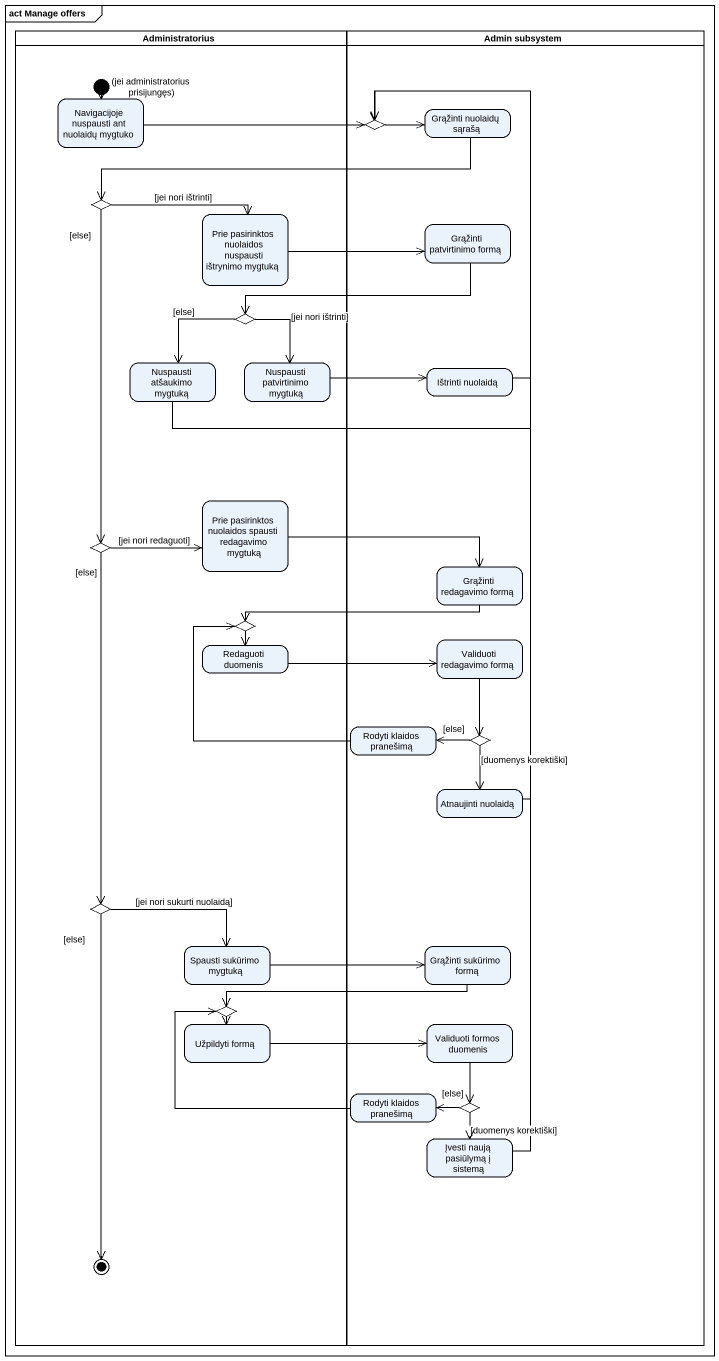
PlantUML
@startuml
mainframe act Manage offers
hide empty description
state Administratorius <<partition>> {
  state "Navigacijoje nuspausti ant nuolaidų mygtuko" as Navigacijoje_nuspausti_ant
  state "(jei administratorius prisijungęs)" as jei_administratorius <<start>>
  state choice2 <<choice>>
  state "Prie pasirinktos nuolaidos nuspausti ištrynimo mygtuką" as Prie_pasirinktos_nuolaidos
  state choice3 <<choice>>
  state "Nuspausti atšaukimo mygtuką" as Nuspausti_atšaukimo_mygtuką
  state "Nuspausti patvirtinimo mygtuką" as Nuspausti_patvirtinimo
  state "Prie pasirinktos nuolaidos spausti redagavimo mygtuką" as Prie_pasirinktos_nuolaidos_2
  state choice4 <<choice>>
  state "Redaguoti duomenis" as Redaguoti_duomenis
  state choice5 <<choice>>
  state choice7 <<choice>>
  state "Spausti sukūrimo mygtuką" as Spausti_sukūrimo_mygtuką
  state "Užpildyti formą" as Užpildyti_formą
  state choice8 <<choice>>
  choice7 --> [*] : [else]
}
state "Admin subsystem" as Admin_subsystem <<partition>> {
  state choice1 <<choice>>
  state "Grąžinti nuolaidų sąrašą" as Grąžinti_nuolaidų_sąrašą
  state "Grąžinti patvirtinimo formą" as Grąžinti_patvirtinimo_formą
  state "Ištrinti nuolaidą" as Ištrinti_nuolaidą
  state "Grąžinti redagavimo formą" as Grąžinti_redagavimo_formą
  state "Validuoti redagavimo formą" as Validuoti_redagavimo_formą
  state "Rodyti klaidos pranešimą" as Rodyti_klaidos_pranešimą
  state choice6 <<choice>>
  state "Atnaujinti nuolaidą" as Atnaujinti_nuolaidą
  state "Grąžinti sukūrimo formą" as Grąžinti_sukūrimo_formą
  state "Validuoti formos duomenis" as Validuoti_formos_duomenis
  state "Rodyti klaidos pranešimą" as Rodyti_klaidos_pranešimą_2
  state choice9 <<choice>>
  state "Įvesti naują pasiūlymą į sistemą" as Įvesti_naują_pasiūlymą_į
}
Navigacijoje_nuspausti_ant -right-> choice1
jei_administratorius --> Navigacijoje_nuspausti_ant
choice1 -right-> Grąžinti_nuolaidų_sąrašą
Grąžinti_nuolaidų_sąrašą -left-> choice2
choice2 -right-> Prie_pasirinktos_nuolaidos : [jei nori ištrinti]
choice2 --> choice4 : [else]
Prie_pasirinktos_nuolaidos -right-> Grąžinti_patvirtinimo_formą
Grąžinti_patvirtinimo_formą -left-> choice3
choice3 --> Nuspausti_atšaukimo_mygtuką : [else]
choice3 --> Nuspausti_patvirtinimo : [jei nori ištrinti]
Nuspausti_atšaukimo_mygtuką -up-> choice1
Nuspausti_patvirtinimo -right-> Ištrinti_nuolaidą
Ištrinti_nuolaidą -up-> choice1
Prie_pasirinktos_nuolaidos_2 -right-> Grąžinti_redagavimo_formą
choice4 -right-> Prie_pasirinktos_nuolaidos_2 : [jei nori redaguoti]
choice4 --> choice7 : [else]
Grąžinti_redagavimo_formą -left-> choice5
Redaguoti_duomenis -right-> Validuoti_redagavimo_formą
choice5 --> Redaguoti_duomenis
Validuoti_redagavimo_formą --> choice6
Rodyti_klaidos_pranešimą -up-> choice5
choice6 -left-> Rodyti_klaidos_pranešimą : [else]
choice6 --> Atnaujinti_nuolaidą : [duomenys korektiški]
Atnaujinti_nuolaidą -up-> choice1
choice7 -right-> Spausti_sukūrimo_mygtuką : [jei nori sukurti nuolaidą]
Spausti_sukūrimo_mygtuką -right-> Grąžinti_sukūrimo_formą
Grąžinti_sukūrimo_formą -left-> choice8
Užpildyti_formą -right-> Validuoti_formos_duomenis
choice8 --> Užpildyti_formą
Validuoti_formos_duomenis --> choice9
Rodyti_klaidos_pranešimą_2 -left-> choice8
choice9 -left-> Rodyti_klaidos_pranešimą_2 : [else]
choice9 --> Įvesti_naują_pasiūlymą_į : [duomenys korektiški]
Įvesti_naują_pasiūlymą_į -up-> choice1
@enduml
